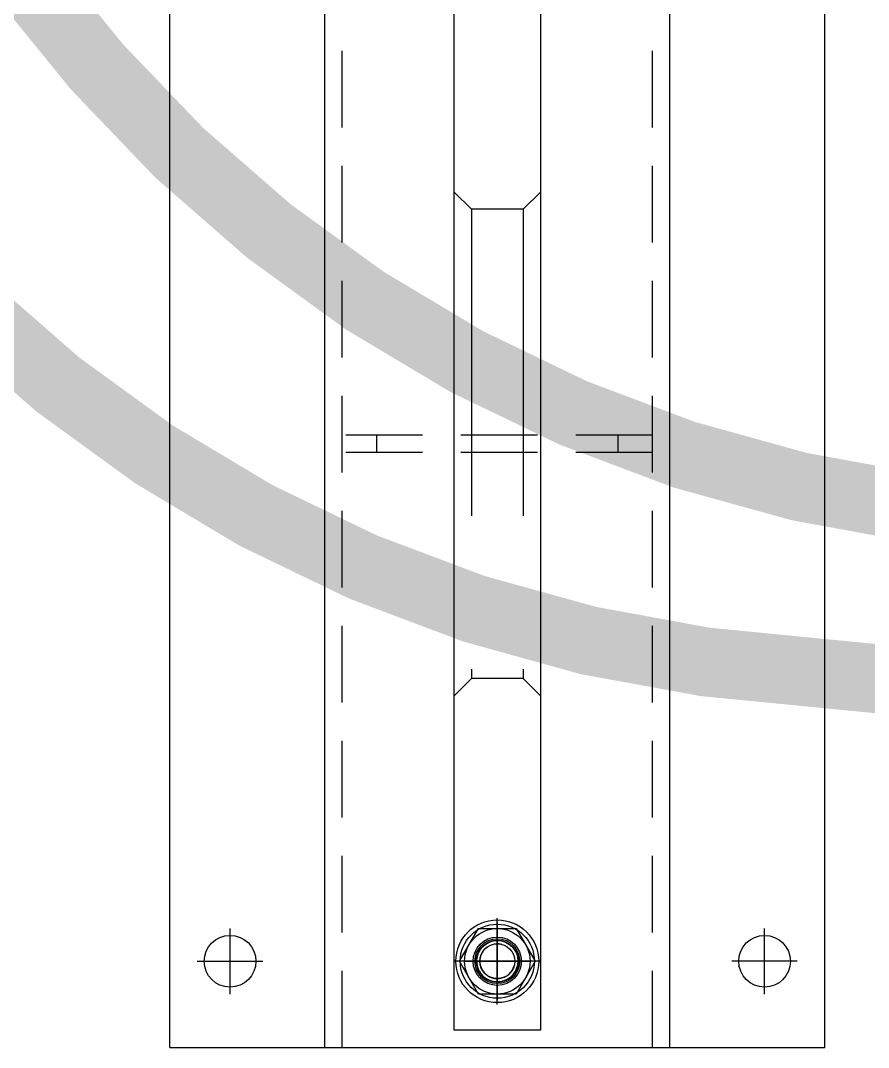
# Model space of a CAD drawing. Header units: millimetres. Extents: x 4969 to 37601, y -771 to 6478.
# Drawn here: x 8776 to 9021.9, y 2333.8 to 2631.6 of the extents above; entities that cross this region are included whole.
import ezdxf

# ---------------------------------------------------------------- set-up
doc = ezdxf.new("R2010")
doc.units = ezdxf.units.MM
doc.header["$LTSCALE"] = 7
doc.header["$MEASUREMENT"] = 0
for name, pattern in [('CENTER1', [13, 10, -1, 1, -1]), ('HIDDEN2', [4.7625, 3.175, -1.5875]), ('HIDDENX2', [19.05, 12.7, -6.35])]:
    doc.linetypes.add(name, pattern=pattern)
doc.layers.get('0').update_dxf_attribs({"linetype": 'CONTINUOUS'})
doc.layers.add('CENTER', color=1, linetype='CENTER1')
doc.layers.add('THIN', color=3, linetype='CONTINUOUS')

# ---------------------------------------------------------------- blocks, each defined once
blk = doc.blocks.new('A$C2AEC59B9')
for radius in [10.75, 6.1]:
    blk.add_circle((0, 0), radius)
at = {"layer": 'CENTER'}
for p, q in [((0, 11.25), (0, -11.25)), ((-11.25, 0), (11.25, 0))]:
    blk.add_line(p, q, dxfattribs=at)
blk = doc.blocks.new('A$C217B67C3')
for radius in [12, 7]:
    blk.add_circle((0, 0), radius)
at = {"layer": 'CENTER'}
for p, q in [((0, 12.5), (0, -12.5)), ((12.5, 0), (-12.5, 0))]:
    blk.add_line(p, q, dxfattribs=at)
blk = doc.blocks.new('A$C09022833')
blk.add_lwpolyline([(-9.5, -5.48), (-9.5, 5.48), (0, 10.97), (9.5, 5.48), (9.5, -5.48), (0, -10.97), (-9.5, -5.48)])
for radius in [9.5, 5.05]:
    blk.add_circle((0, 0), radius)
at = {"layer": 'CENTER'}
for p, q in [((0, 10), (0, -10)), ((10, 0), (-10, 0))]:
    blk.add_line(p, q, dxfattribs=at)
at = {"layer": 'THIN'}
blk.add_arc((0, 0), 6, 165, 75, dxfattribs=at)
blk = doc.blocks.new('A$C54F33E92')
for name in ['A$C217B67C3', 'A$C2AEC59B9', 'A$C09022833']:
    blk.add_blockref(name, (0, 0))
blk = doc.blocks.new('A$C4146760C')
blk.add_circle((0, 0), 6)
at = {"layer": 'CENTER'}
for p, q in [((0, 6), (0, -6)), ((6, 0), (-6, 0))]:
    blk.add_line(p, q, dxfattribs=at)
at = {"layer": 'THIN'}
blk.add_arc((0, 0), 5.05, 165, 75, dxfattribs=at)
blk.add_blockref('A$C54F33E92', (0, 0))
blk = doc.blocks.new('A$C713D5FFB')
for p, q in [((0, 190), (-350, 190)), ((0, 0), (0, 190)), ((0, 145), (-350, 145)), ((0, 45), (-350, 45)), ((0, 0), (-350, 0))]:
    blk.add_line(p, q)
at = {"color": 1, "linetype": 'CENTER1'}
for p, q in [((-25, 182), (-25, 163)), ((-15.5, 172.5), (-34.5, 172.5)), ((-25, 85.5), (-25, 104.5)), ((-34.5, 95), (-15.5, 95)), ((-25, 8), (-25, 27)), ((-15.5, 17.5), (-34.5, 17.5))]:
    blk.add_line(p, q, dxfattribs=at)
at = {"color": 2, "linetype": 'HIDDEN2'}
for p, q in [((0, 140), (-350, 140)), ((-177.5, 140), (-177.5, 50)), ((-172.5, 140), (-172.5, 50)), ((-177.5, 130), (-172.5, 130)), ((-177.5, 60), (-172.5, 60)), ((0, 50), (-350, 50))]:
    blk.add_line(p, q, dxfattribs=at)
for centre, radius in [((-25, 172.5), 7.5), ((-25, 95), 6.5), ((-25, 17.5), 7.5)]:
    blk.add_circle(centre, radius)
blk = doc.blocks.new('A$C3E3A1CE9')
at = {"color": 2, "linetype": 'HIDDENX2'}
for p, q in [((101.99, 20, 0), (96.99, 25, 0)), ((238.03, 20, 0), (243.03, 25, 0)), ((101.99, 20, 0), (238.03, 20, 0)), ((101.99, 20, 0), (101.99, 5, 0)), ((238.03, 20, 0), (238.03, 5, 0)), ((101.99, 5, 0), (96.99, 0, 0)), ((101.99, 5, 0), (238.03, 5, 0)), ((238.03, 5, 0), (243.03, 0, 0))]:
    blk.add_line(p, q, dxfattribs=at)
at = {"color": 1, "linetype": 'CENTER1'}
for p, q in [((20, 22, 0), (20, 3, 0)), ((20, 3, 0), (20, 22, 0)), ((320, 22, 0), (320, 3, 0)), ((320, 3, 0), (320, 22, 0)), ((29.5, 12.5, 0), (10.5, 12.5, 0)), ((10.5, 12.5, 0), (29.5, 12.5, 0)), ((310.5, 12.5, 0), (329.5, 12.5, 0)), ((310.5, 12.5, 0), (329.5, 12.5, 0))]:
    blk.add_line(p, q, dxfattribs=at)
at = {"color": 4}
blk.add_lwpolyline([(0, 25), (340, 25), (340, 0), (0, 0)], close=True, dxfattribs=at)
for centre in [(20, 12.5, 0), (320, 12.5, 0)]:
    blk.add_circle(centre, 6.5, dxfattribs=at)
for centre in [(20, 12.5, 0), (320, 12.5, 0)]:
    blk.add_circle(centre, 6.5)
blk = doc.blocks.new('A$C08467229')
for name, p in [('A$C713D5FFB', (175, -140)), ('A$C3E3A1CE9', (-170, -57.5, 0)), ('A$C4146760C', (150, -45))]:
    blk.add_blockref(name, p)

msp = doc.modelspace()

# ---------------------------------------------------------------- linework, layer by layer
at = {"color": 1, "const_width": 20}
msp.add_lwpolyline([(8317.944, 3424.292, 0.1273447), (8419.269, 3027.239, 0.0540202), (8737.178, 2573.466, 0.180777), (8974.59, 2445.597, 0.0583296), (9225.89, 2440.613, -24.1980473)], format="xyb", dxfattribs=at)
at = {"color": 5, "const_width": 20}
msp.add_lwpolyline([(8380.029, 3424.292, 0.1134846), (8480.288, 3071.896, 0.0540202), (8798.198, 2618.123, 0.180777), (9035.609, 2490.253, 0.0441448), (9225.89, 2481.089)], format="xyb", dxfattribs=at)

# ---------------------------------------------------------------- block references
at = {"rotation": 270}
msp.add_blockref('A$C08467229', (8959.287, 2508.81), dxfattribs=at)

doc.saveas('drawing.dxf')
